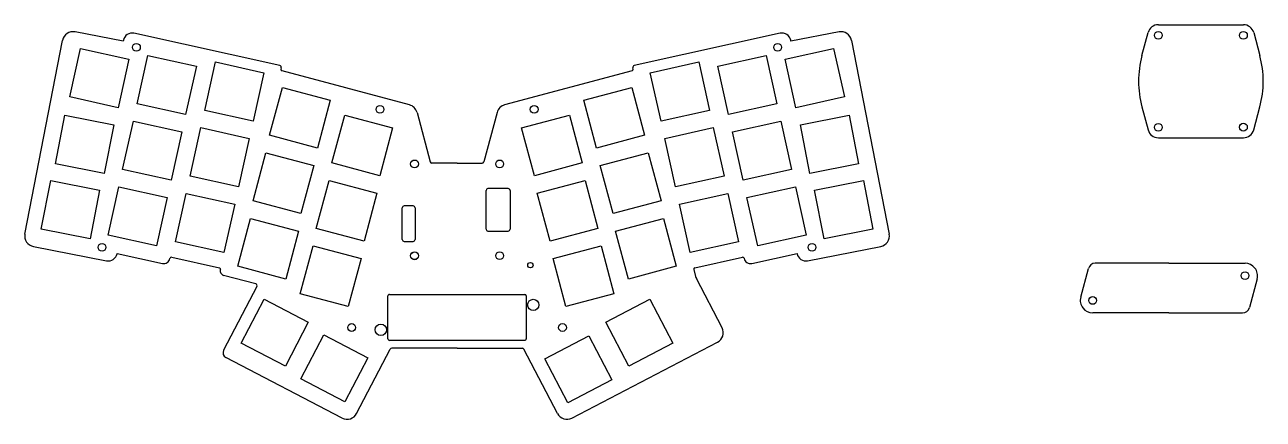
# Model space of a CAD drawing. Extents: x 37 to 386, y -483 to -71.
# Drawn here: x 36.8 to 386.3, y -182.8 to -71.4 of the extents above; entities that cross this region are included whole.
import ezdxf

# ---------------------------------------------------------------- set-up
doc = ezdxf.new("R2010")
doc.units = 0
doc.layers.add('BLACK', color=7, linetype='CONTINUOUS')

msp = doc.modelspace()

# ---------------------------------------------------------------- linework, layer by layer
at = {"layer": 'BLACK', "linetype": 'CONTINUOUS'}
for p, q in [((356.688967, -71.397386), (368.688994, -71.397386)), ((368.688994, -71.397386), (380.689021, -71.397386)), ((36.900701, -130.501122), (47.532565, -75.804924)), ((64.610931, -76.068472), (51.049874, -73.432469)), ((64.668199, -75.773857), (64.610931, -76.068472)), ((108.844863, -82.93986), (67.663365, -73.810142)), ((249.974435, -73.810142), (208.792937, -82.93986)), ((253.026869, -76.068472), (252.969601, -75.773857)), ((266.587926, -73.432469), (253.026869, -76.068472)), ((270.105235, -75.804924), (280.737099, -130.501122)), ((352.052283, -80.110616), (353.791189, -73.620929)), ((383.586799, -73.620929), (385.325705, -80.110616)), ((49.533495, -91.781115), (52.563649, -78.112971)), ((52.563649, -78.112971), (66.231793, -81.143125)), ((68.559931, -93.707833), (71.590085, -80.039689)), ((71.590085, -80.039689), (85.258229, -83.069843)), ((232.379571, -83.069843), (246.047715, -80.039689)), ((246.047715, -80.039689), (249.077869, -93.707833)), ((251.406007, -81.143125), (265.074151, -78.112971)), ((265.074151, -78.112971), (268.104305, -91.781115)), ((66.231793, -81.143125), (63.201639, -94.811269)), ((85.258229, -83.069843), (82.228075, -96.737987)), ((87.606945, -95.573833), (90.637099, -81.905689)), ((90.637099, -81.905689), (104.305243, -84.935843)), ((109.22479, -83.53623), (109.140612, -83.915923)), ((208.497188, -83.915923), (208.41301, -83.53623)), ((213.332557, -84.935843), (227.000701, -81.905689)), ((227.000701, -81.905689), (230.030855, -95.573833)), ((235.409725, -96.737987), (232.379571, -83.069843)), ((254.436161, -94.811269), (251.406007, -81.143125)), ((104.305243, -84.935843), (101.275089, -98.603987)), ((145.39718, -94.026886), (109.427603, -84.388869)), ((208.210197, -84.388869), (172.24062, -94.026886)), ((216.362711, -98.603987), (213.332557, -84.935843)), ((105.910104, -102.598967), (109.533571, -89.076006)), ((109.533571, -89.076006), (123.056532, -92.699473)), ((194.581268, -92.699473), (208.104229, -89.076006)), ((208.104229, -89.076006), (211.727696, -102.598967)), ((63.201639, -94.811269), (49.533495, -91.781115)), ((82.228075, -96.737987), (68.559931, -93.707833)), ((123.056532, -92.699473), (119.433065, -106.222434)), ((198.204735, -106.222434), (194.581268, -92.699473)), ((249.077869, -93.707833), (235.409725, -96.737987)), ((268.104305, -91.781115), (254.436161, -94.811269)), ((45.51968, -110.697301), (48.191006, -96.954521)), ((48.191006, -96.954521), (61.933786, -99.625847)), ((101.275089, -98.603987), (87.606945, -95.573833)), ((123.485799, -110.414769), (127.109266, -96.891808)), ((127.109266, -96.891808), (140.632227, -100.515275)), ((147.5185, -96.148205), (151.259022, -110.108012)), ((170.1193, -96.148205), (166.378778, -110.108012)), ((177.005573, -100.515275), (190.528534, -96.891808)), ((190.528534, -96.891808), (194.152001, -110.414769)), ((230.030855, -95.573833), (216.362711, -98.603987)), ((255.704014, -99.625847), (269.446794, -96.954521)), ((269.446794, -96.954521), (272.11812, -110.697301)), ((352.052283, -94.604482), (353.791189, -101.094168)), ((383.586799, -101.094168), (385.325705, -94.604482)), ((61.933786, -99.625847), (59.26246, -113.368627)), ((64.447666, -112.257068), (67.47782, -98.588924)), ((67.47782, -98.588924), (81.145964, -101.619078)), ((83.494601, -114.123417), (86.524755, -100.455273)), ((86.524755, -100.455273), (100.192899, -103.485427)), ((140.632227, -100.515275), (137.00876, -114.038236)), ((180.62904, -114.038236), (177.005573, -100.515275)), ((217.444901, -103.485427), (231.113045, -100.455273)), ((231.113045, -100.455273), (234.143199, -114.123417)), ((236.491836, -101.619078), (250.15998, -98.588924)), ((250.15998, -98.588924), (253.190134, -112.257068)), ((258.37534, -113.368627), (255.704014, -99.625847)), ((81.145964, -101.619078), (78.11581, -115.287222)), ((100.192899, -103.485427), (97.162745, -117.153571)), ((119.433065, -106.222434), (105.910104, -102.598967)), ((211.727696, -102.598967), (198.204735, -106.222434)), ((220.475055, -117.153571), (217.444901, -103.485427)), ((239.52199, -115.287222), (236.491836, -101.619078)), ((356.688967, -103.317711), (368.688994, -103.317711)), ((368.688994, -103.317711), (380.689021, -103.317711)), ((101.254606, -121.080028), (104.878073, -107.557067)), ((104.878073, -107.557067), (118.401034, -111.180534)), ((199.236766, -111.180534), (212.759727, -107.557067)), ((212.759727, -107.557067), (216.383194, -121.080028)), ((59.26246, -113.368627), (45.51968, -110.697301)), ((118.401034, -111.180534), (114.777567, -124.703495)), ((137.00876, -114.038236), (123.485799, -110.414769)), ((158.8189, -110.478602), (151.741984, -110.478602)), ((158.8189, -110.478602), (165.895816, -110.478602)), ((194.152001, -110.414769), (180.62904, -114.038236)), ((202.860233, -124.703495), (199.236766, -111.180534)), ((272.11812, -110.697301), (258.37534, -113.368627)), ((78.11581, -115.287222), (64.447666, -112.257068)), ((97.162745, -117.153571), (83.494601, -114.123417)), ((234.143199, -114.123417), (220.475055, -117.153571)), ((253.190134, -112.257068), (239.52199, -115.287222)), ((41.51312, -129.156563), (44.184446, -115.413783)), ((44.184446, -115.413783), (57.927226, -118.085109)), ((57.927226, -118.085109), (55.2559, -131.827889)), ((60.335399, -130.8063), (63.365553, -117.138156)), ((63.365553, -117.138156), (77.033697, -120.16831)), ((119.074085, -128.885032), (122.697552, -115.362071)), ((122.697552, -115.362071), (136.220513, -118.985538)), ((167.012861, -129.15431), (167.012861, -118.154309)), ((173.262861, -117.654309), (167.512861, -117.654309)), ((173.762861, -118.154309), (173.762861, -129.15431)), ((181.417287, -118.985538), (194.940248, -115.362071)), ((194.940248, -115.362071), (198.563715, -128.885032)), ((240.604103, -120.16831), (254.272247, -117.138156)), ((254.272247, -117.138156), (257.302401, -130.8063)), ((259.710574, -118.085109), (273.453354, -115.413783)), ((262.3819, -131.827889), (259.710574, -118.085109)), ((273.453354, -115.413783), (276.12468, -129.156563)), ((77.033697, -120.16831), (74.003543, -133.836454)), ((79.382205, -132.673237), (82.412359, -119.005093)), ((82.412359, -119.005093), (96.080503, -122.035247)), ((96.080503, -122.035247), (93.050349, -135.703391)), ((114.777567, -124.703495), (101.254606, -121.080028)), ((136.220513, -118.985538), (132.597046, -132.508499)), ((185.040754, -132.508499), (181.417287, -118.985538)), ((216.383194, -121.080028), (202.860233, -124.703495)), ((221.557297, -122.035247), (235.225441, -119.005093)), ((224.587451, -135.703391), (221.557297, -122.035247)), ((235.225441, -119.005093), (238.255595, -132.673237)), ((243.634257, -133.836454), (240.604103, -120.16831)), ((143.3509, -132.073002), (143.3509, -123.073002)), ((146.4509, -122.573002), (143.8509, -122.573002)), ((146.9509, -123.073002), (146.9509, -132.073002)), ((55.2559, -131.827889), (41.51312, -129.156563)), ((96.952576, -139.601442), (100.576043, -126.078481)), ((100.576043, -126.078481), (114.099004, -129.701948)), ((132.597046, -132.508499), (119.074085, -128.885032)), ((198.563715, -128.885032), (185.040754, -132.508499)), ((203.538796, -129.701948), (217.061757, -126.078481)), ((217.061757, -126.078481), (220.685224, -139.601442)), ((276.12468, -129.156563), (262.3819, -131.827889)), ((74.003543, -133.836454), (60.335399, -130.8063)), ((93.050349, -135.703391), (79.382205, -132.673237)), ((114.099004, -129.701948), (110.475537, -143.224909)), ((143.8509, -132.573002), (146.4509, -132.573002)), ((167.512861, -129.65431), (173.262861, -129.65431)), ((207.162263, -143.224909), (203.538796, -129.701948)), ((238.255595, -132.673237), (224.587451, -135.703391)), ((257.302401, -130.8063), (243.634257, -133.836454)), ((39.273156, -134.018431), (59.943356, -138.036311)), ((62.874446, -136.059265), (62.889637, -135.981117)), ((62.889637, -135.981117), (75.663856, -138.813093)), ((114.572421, -147.341117), (118.195888, -133.818156)), ((118.195888, -133.818156), (131.718849, -137.441623)), ((185.918951, -137.441623), (199.441912, -133.818156)), ((199.441912, -133.818156), (203.065379, -147.341117)), ((241.973944, -138.813093), (254.748163, -135.981117)), ((254.748163, -135.981117), (254.763354, -136.059265)), ((257.694444, -138.036311), (278.364644, -134.018431)), ((77.810779, -137.44535), (77.832643, -137.346727)), ((78.309738, -137.042784), (91.748924, -140.02218)), ((110.475537, -143.224909), (96.952576, -139.601442)), ((131.718849, -137.441623), (128.095382, -150.964584)), ((189.542418, -150.964584), (185.918951, -137.441623)), ((220.685224, -139.601442), (207.162263, -143.224909)), ((225.888876, -140.02218), (239.328062, -137.042784)), ((239.805157, -137.346727), (239.827021, -137.44535)), ((359.656211, -138.740943), (338.880869, -138.740942)), ((359.656211, -138.740943), (381.156207, -138.740944)), ((92.036507, -140.561795), (92.048717, -140.516227)), ((102.020135, -144.582758), (92.955746, -142.153963)), ((225.589083, -140.516227), (226.11154, -142.466063)), ((233.59785, -157.001133), (226.348286, -143.074852)), ((334.775475, -148.335074), (336.949017, -140.223304)), ((384.536947, -143.146811), (382.363405, -151.258581)), ((102.334232, -145.296595), (92.947154, -163.329004)), ((97.947437, -161.303432), (104.411917, -148.88528)), ((104.411917, -148.88528), (116.830069, -155.34976)), ((128.095382, -150.964584), (114.572421, -147.341117)), ((139.318835, -160.127602), (139.318834, -147.927602)), ((139.718834, -147.527602), (177.918834, -147.527602)), ((178.318834, -147.927602), (178.318835, -160.127602)), ((203.065379, -147.341117), (189.542418, -150.964584)), ((200.807731, -155.34976), (213.225883, -148.88528)), ((213.225883, -148.88528), (219.690363, -161.303432)), ((359.656211, -152.740942), (338.156215, -152.740941)), ((359.656211, -152.740942), (380.431553, -152.740943)), ((116.830069, -155.34976), (110.365589, -167.767912)), ((207.272211, -167.767912), (200.807731, -155.34976)), ((114.72439, -171.376219), (121.18887, -158.958067)), ((121.18887, -158.958067), (133.607022, -165.422547)), ((177.918835, -160.527602), (139.718835, -160.527602)), ((183.566778, -165.733547), (195.98493, -159.269067)), ((195.98493, -159.269067), (202.44941, -171.687219)), ((110.365589, -167.767912), (97.947437, -161.303432)), ((130.479497, -181.17603), (139.955016, -162.973728)), ((158.8189, -162.704602), (140.398521, -162.704602)), ((158.8189, -162.704602), (177.239279, -162.704602)), ((187.158303, -181.17603), (177.682784, -162.973728)), ((191.204582, -182.451816), (232.322064, -161.047412)), ((219.690363, -161.303432), (207.272211, -167.767912)), ((126.433218, -182.451816), (93.585047, -165.352143)), ((133.607022, -165.422547), (127.142542, -177.840699)), ((190.031258, -178.151699), (183.566778, -165.733547)), ((127.142542, -177.840699), (114.72439, -171.376219)), ((202.44941, -171.687219), (190.031258, -178.151699))]:
    msp.add_line(p, q, dxfattribs=at)
at = {"layer": 'BLACK'}
for centre, radius in [((356.689022, -74.371146), 1.1), ((380.689022, -74.397386), 1.1), ((68.344828, -77.771549), 1.1), ((249.292972, -77.771549), 1.1), ((137.068966, -95.29412), 1.1), ((180.568834, -95.29412), 1.1), ((356.689185, -100.344423), 1.1), ((380.689022, -100.317711), 1.1), ((146.8189, -110.693402), 1.1), ((170.818861, -110.693899), 1.1), ((58.657067, -134.229459), 1.1), ((146.8189, -136.613727), 1.1), ((146.819024, -136.640936), 1.1), ((170.818861, -136.614224), 1.1), ((170.818861, -136.614224), 1.1), ((258.980733, -134.229459), 1.1), ((179.498899, -139.275802), 0.75), ((381.156211, -142.240944), 1.1), ((180.318833, -150.527604), 1.6), ((338.156214, -149.240943), 1.1), ((129.067966, -156.88912), 1.1), ((137.318836, -157.527603), 1.6), ((188.569834, -156.88912), 1.1)]:
    msp.add_circle(centre, radius, dxfattribs=at)
for centre, radius, start, end in [((50.47751, -76.377442), 3.00008, 79.00151407, 168.99852496), ((267.1603, -76.377402), 3.00004, 11.0007616, 100.99881916), ((356.689028, -74.397466), 3.00008, 90.00116498, 164.99883081), ((380.689035, -74.397369), 2.999983, 14.99975052, 90.00026738), ((67.1222, -76.250802), 2.499919, 77.49812706, 169.00145051), ((250.5154, -76.251102), 2.500186, 11.0044238, 102.49591006), ((379.0982, -87.357549), 27.999994, -195.00000273, -164.99999727), ((358.279788, -87.357549), 27.999994, -15.00000273, 15.00000273), ((108.7365, -83.428102), 0.500123, -12.48621053, 77.48631491), ((208.9011, -83.428002), 0.499945, -257.50620662, -167.49764453), ((109.5311, -84.002502), 0.399989, -192.5013838, -104.99588709), ((208.1067, -84.002502), 0.399971, -75.00411291, 12.5013838), ((144.6207, -96.924702), 3.000043, 15.00062409, 74.99976861), ((173.0171, -96.924702), 3.000032, 105.00023139, 164.99937591), ((356.688824, -100.317897), 2.999814, -165.00272968, -89.99726873), ((380.688892, -100.317542), 3.000169, -89.99753642, -15.00247481), ((151.742, -109.978602), 0.5, -165.00039459, -90.00183346), ((165.8958, -109.978602), 0.500015, -89.99816654, -14.99960541), ((167.5129, -118.154302), 0.500039, -269.99553087, -179.99919792), ((173.2629, -118.154202), 0.499893, -0.01226225, 90.00447003), ((143.8509, -123.073002), 0.5, 90, 180), ((146.4509, -123.073002), 0.5, 0, 90), ((167.5129, -129.154302), 0.500008, -179.99908334, -90.004469), ((173.2628, -129.154302), 0.500061, -89.99301003, -0.00091662), ((39.8455, -131.073602), 2.999933, -191.00129475, -100.99863567), ((143.8509, -132.073002), 0.5, -180, -90), ((146.4509, -132.073002), 0.5, -90, 0), ((277.7923, -131.073602), 2.999929, -79.00136433, 11.00129475), ((60.4204, -135.582302), 2.499967, -101.00074179, -10.99875768), ((257.2173, -135.582402), 2.499867, -169.00305491, -78.99657101), ((76.0534, -137.055802), 1.800036, -102.49881796, -12.49833606), ((78.2233, -137.433502), 0.400178, 77.52545444, 167.47645682), ((239.4147, -137.433202), 0.399915, 12.4877985, 102.51180718), ((241.5843, -137.055902), 1.799873, -167.50408286, -77.49738523), ((338.880863, -140.740935), 1.999993, 89.99982811, 165.00015429), ((381.156284, -142.240884), 3.49994, -15.00128208, 90.00126053), ((91.6624, -140.412602), 0.399895, -15.01545178, 77.50426267), ((93.2922, -140.898302), 1.299956, -195.00191892, -105.00002763), ((225.9754, -140.412702), 0.399948, -257.50736196, -164.99838489), ((229.0089, -141.689802), 2.999538, -165.00155487, -152.49962695), ((101.8907, -145.065702), 0.499988, -27.50049344, 74.99661896), ((139.7188, -147.927602), 0.399966, 89.99512986, 180), ((177.9188, -147.927602), 0.4, 0, 89.99512986), ((338.156202, -149.240951), 3.49999, -195.00022028, -89.99978719), ((380.431634, -150.741048), 1.999895, -90.0023206, -14.99768986), ((230.9369, -158.386402), 2.999938, -62.50118802, 27.50111992), ((139.7188, -160.127602), 0.4, -180, -89.99498662), ((177.9189, -160.127602), 0.399935, -90.00931056, 0), ((94.2777, -164.021602), 1.500036, -207.49863098, -117.50058261), ((140.3985, -163.204602), 0.499981, 89.99759358, 152.49889792), ((177.2393, -163.204502), 0.4999, 27.49093646, 90.0024069), ((127.8185, -179.790802), 2.99996, -117.50077572, -27.50001085), ((189.8193, -179.790902), 2.999912, -152.50168327, -62.49834235)]:
    msp.add_arc(centre, radius, start, end, dxfattribs=at)

doc.saveas('drawing.dxf')
